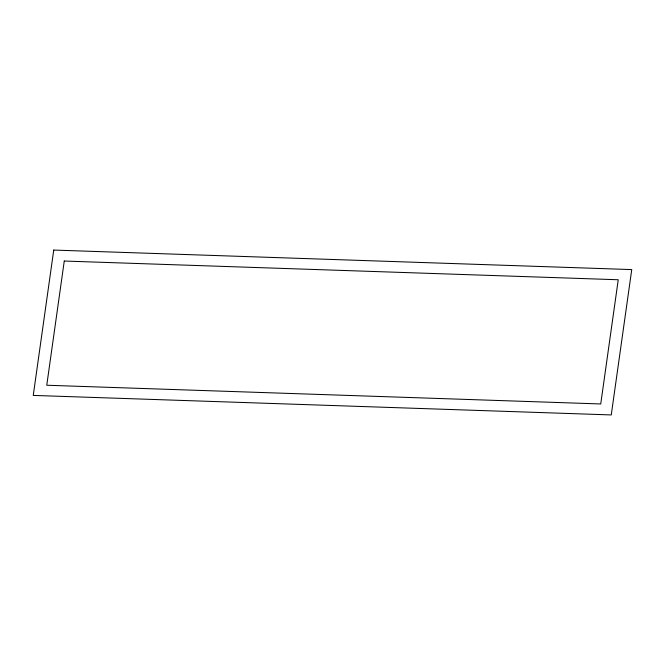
<?xml version="1.0" encoding="UTF-8"?>
<svg xmlns="http://www.w3.org/2000/svg" width="665" height="665" viewBox="0 0 665 665"><rect width="100%" height="100%" fill="white"/><g stroke="black" fill="none" stroke-linecap="round" stroke-linejoin="round"><path stroke-width="1" d="M53.74 250.065L33.25 395.409L611.26 414.935L631.75 269.591L53.74 250.065M64.264 261.037L46.758 385.243L600.736 403.963L618.242 279.757L64.264 261.037"/></g></svg>
